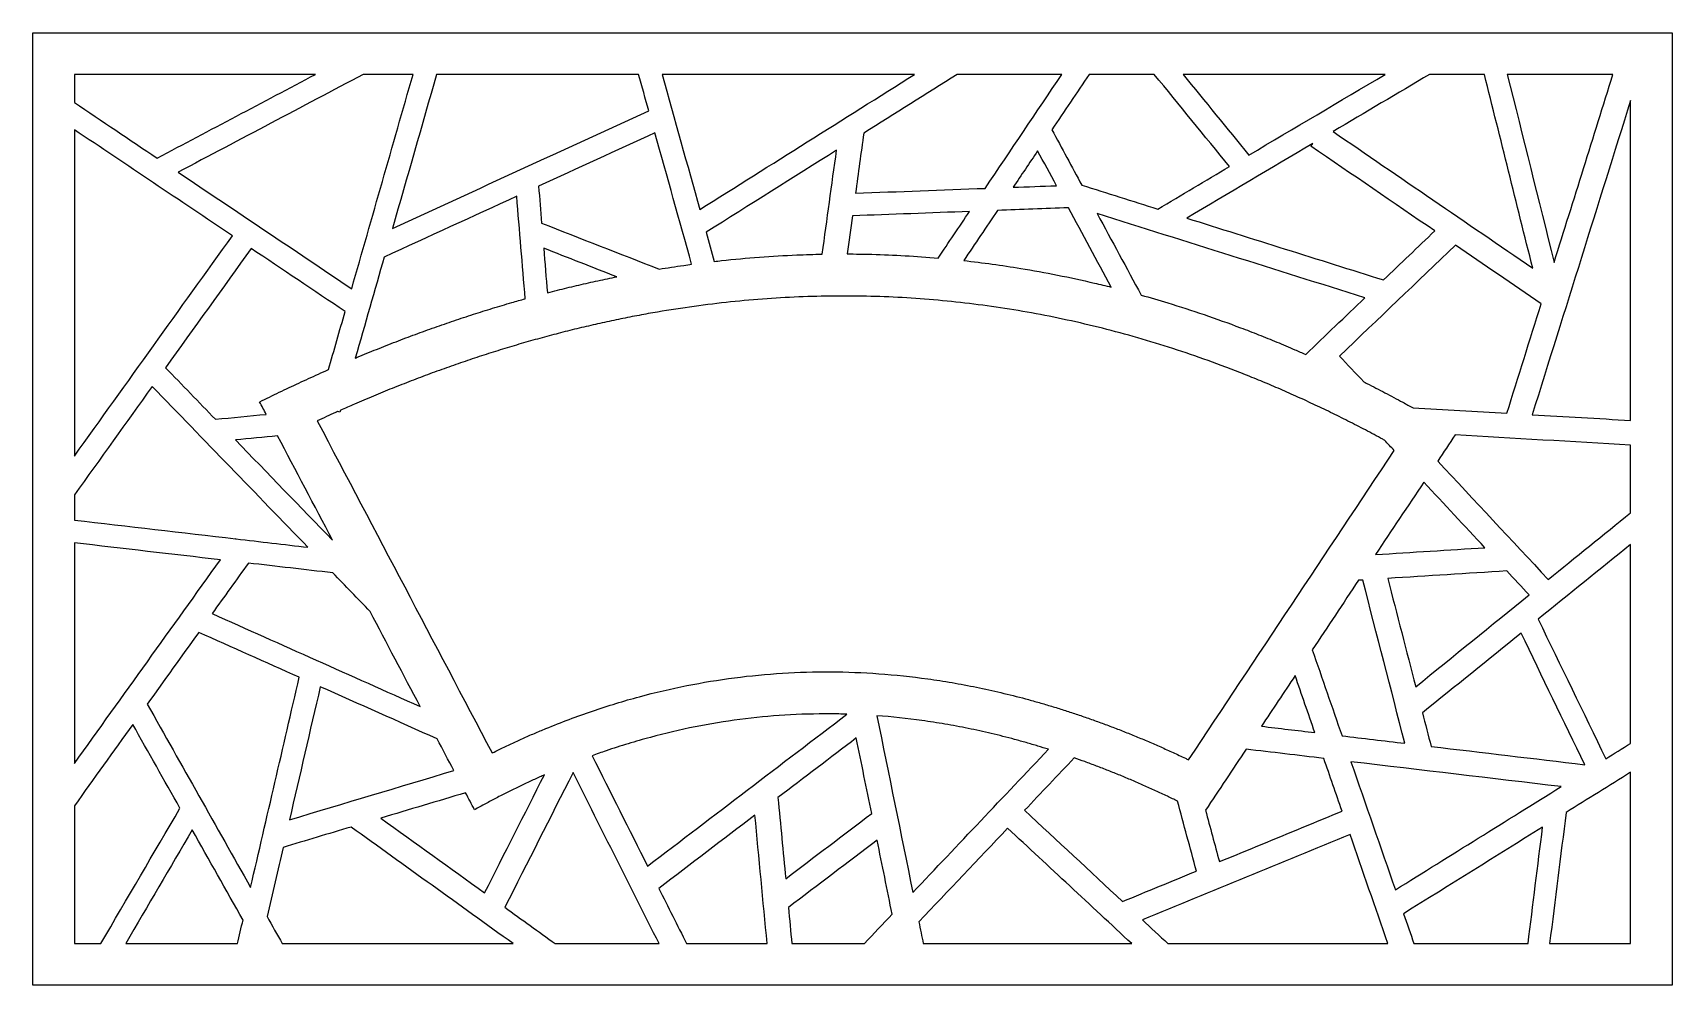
# Model space of a CAD drawing. Header units: centimetres. Extents: x -9.6 to 9.3, y -8.5 to 14.3.
# Drawn here: x -9.62 to 9.26, y 3.31 to 14.28 of the extents above; entities that cross this region are included whole.
import ezdxf

# ---------------------------------------------------------------- set-up
doc = ezdxf.new("R2010")
doc.units = ezdxf.units.CM
doc.header["$MEASUREMENT"] = 0
doc.layers.add('layer 1', color=7, linetype='Continuous')

msp = doc.modelspace()

# ---------------------------------------------------------------- linework, layer by layer
at = {"layer": 'layer 1', "color": 177}
for points, knots in [([(9.25569, 14.28019), (2.9634, 14.28019), (-3.32879, 14.28019), (-9.62106, 14.28019), (-9.62106, 14.28019), (-9.62104, 10.62511), (-9.62106, 6.97004), (-9.62104, 3.315), (-9.62104, 3.315), (-3.32881, 3.31504), (2.96346, 3.31502), (9.25569, 3.31502), (9.25569, 3.31502), (9.2557, 6.97006), (9.2557, 10.62513), (9.25569, 14.28019)], [0, 0, 0, 0, 0.2, 0.2, 0.2, 0.2, 0.4, 0.4, 0.4, 0.4, 0.6, 0.6, 0.6, 0.6, 1, 1, 1, 1]), ([(-8.18884, 12.8376), (-8.50664, 13.05096), (-8.82444, 13.26427), (-9.14222, 13.4776), (-9.14222, 13.4776), (-9.14222, 13.58554), (-9.14222, 13.69343), (-9.14224, 13.80135), (-9.14224, 13.80135), (-8.21645, 13.80135), (-7.29068, 13.80137), (-6.3649, 13.80135), (-6.3649, 13.80135), (-6.97286, 13.4801), (-7.58087, 13.15885), (-8.18884, 12.8376)], [0, 0, 0, 0, 0.2, 0.2, 0.2, 0.2, 0.4, 0.4, 0.4, 0.4, 0.6, 0.6, 0.6, 0.6, 1, 1, 1, 1]), ([(-5.81588, 13.80137), (-5.62471, 13.80137), (-5.43358, 13.80137), (-5.24243, 13.80135), (-5.24243, 13.80135), (-5.47808, 12.97898), (-5.71374, 12.15661), (-5.94941, 11.33425), (-5.94941, 11.33425), (-6.61528, 11.78123), (-7.28115, 12.22823), (-7.94704, 12.67526), (-7.94704, 12.67526), (-7.23667, 13.05064), (-6.52626, 13.426), (-5.81588, 13.80137)], [0, 0, 0, 0, 0.2, 0.2, 0.2, 0.2, 0.4, 0.4, 0.4, 0.4, 0.6, 0.6, 0.6, 0.6, 1, 1, 1, 1]), ([(-2.64547, 13.80137), (-2.60634, 13.66126), (-2.56716, 13.52119), (-2.52805, 13.38108), (-2.52805, 13.38108), (-3.51196, 12.9301), (-4.4959, 12.47917), (-5.47979, 12.02823), (-5.47979, 12.02823), (-5.31043, 12.61928), (-5.14106, 13.2103), (-4.9717, 13.80135), (-4.9717, 13.80135), (-4.19629, 13.80135), (-3.42088, 13.80135), (-2.64547, 13.80137)], [0, 0, 0, 0, 0.2, 0.2, 0.2, 0.2, 0.4, 0.4, 0.4, 0.4, 0.6, 0.6, 0.6, 0.6, 1, 1, 1, 1]), ([(0.53289, 13.80135), (-0.29166, 13.28261), (-1.11615, 12.76388), (-1.94066, 12.24516), (-1.94066, 12.24516), (-2.08558, 12.76388), (-2.2305, 13.28261), (-2.37543, 13.80135), (-2.37543, 13.80135), (-1.40595, 13.80137), (-0.43654, 13.80133), (0.53289, 13.80135)], [0, 0, 0, 0, 0.25, 0.25, 0.25, 0.25, 0.5, 0.5, 0.5, 0.5, 1, 1, 1, 1]), ([(2.22848, 13.80135), (1.93387, 13.36404), (1.63924, 12.92671), (1.34463, 12.4894), (1.34463, 12.4894), (0.84698, 12.47076), (0.34929, 12.45212), (-0.14834, 12.43348), (-0.14834, 12.43348), (-0.11654, 12.66413), (-0.08475, 12.89476), (-0.05293, 13.12539), (-0.05293, 13.12539), (0.30517, 13.35071), (0.66335, 13.57603), (1.02148, 13.80137), (1.02148, 13.80137), (1.4238, 13.80135), (1.82614, 13.80137), (2.22848, 13.80135)], [0, 0, 0, 0, 0.16666667, 0.16666667, 0.16666667, 0.16666667, 0.33333333, 0.33333333, 0.33333333, 0.33333333, 0.5, 0.5, 0.5, 0.5, 0.66666667, 0.66666667, 0.66666667, 0.66666667, 1, 1, 1, 1]), ([(4.158, 12.7402), (3.88265, 12.57729), (3.60729, 12.41433), (3.33194, 12.25133), (3.33194, 12.25133), (3.04046, 12.34301), (2.74899, 12.43461), (2.45753, 12.5262), (2.45753, 12.5262), (2.34268, 12.73892), (2.22781, 12.95161), (2.11296, 13.16431), (2.11296, 13.16431), (2.25601, 13.37666), (2.39907, 13.58902), (2.54212, 13.80135), (2.54212, 13.80135), (2.79212, 13.80135), (3.04212, 13.80137), (3.29212, 13.80135), (3.29212, 13.80135), (3.58073, 13.44764), (3.86937, 13.09394), (4.158, 12.7402)], [0, 0, 0, 0, 0.14285714, 0.14285714, 0.14285714, 0.14285714, 0.28571429, 0.28571429, 0.28571429, 0.28571429, 0.42857143, 0.42857143, 0.42857143, 0.42857143, 0.57142857, 0.57142857, 0.57142857, 0.57142857, 0.71428571, 0.71428571, 0.71428571, 0.71428571, 1, 1, 1, 1]), ([(3.62288, 13.80137), (4.39901, 13.80135), (5.17517, 13.80135), (5.95132, 13.80135), (5.95132, 13.80135), (5.42791, 13.49164), (4.9045, 13.18191), (4.38108, 12.8722), (4.38108, 12.8722), (4.12834, 13.18191), (3.87562, 13.49164), (3.62288, 13.80137)], [0, 0, 0, 0, 0.25, 0.25, 0.25, 0.25, 0.5, 0.5, 0.5, 0.5, 1, 1, 1, 1]), ([(7.64915, 11.57107), (6.88291, 12.09519), (6.11673, 12.61931), (5.35051, 13.14344), (5.35051, 13.14344), (5.72112, 13.36275), (6.09175, 13.58205), (6.46234, 13.80135), (6.46234, 13.80135), (6.6728, 13.80135), (6.88328, 13.80135), (7.09373, 13.80135), (7.09373, 13.80135), (7.27885, 13.05793), (7.46404, 12.31451), (7.64915, 11.57107)], [0, 0, 0, 0, 0.2, 0.2, 0.2, 0.2, 0.4, 0.4, 0.4, 0.4, 0.6, 0.6, 0.6, 0.6, 1, 1, 1, 1]), ([(7.35685, 13.80137), (7.76249, 13.80135), (8.16816, 13.80135), (8.5738, 13.80135), (8.5738, 13.80135), (8.34787, 13.07976), (8.12191, 12.35818), (7.89596, 11.63661), (7.89596, 11.63661), (7.71628, 12.35818), (7.53655, 13.07974), (7.35685, 13.80137)], [0, 0, 0, 0, 0.25, 0.25, 0.25, 0.25, 0.5, 0.5, 0.5, 0.5, 1, 1, 1, 1]), ([(8.77686, 9.81758), (8.39913, 9.83928), (8.0214, 9.86098), (7.64363, 9.88268), (7.64363, 9.88268), (8.0214, 11.089), (8.39915, 12.29532), (8.77686, 13.50165), (8.77686, 13.50165), (8.77686, 12.27363), (8.77686, 11.0456), (8.77686, 9.81758)], [0, 0, 0, 0, 0.25, 0.25, 0.25, 0.25, 0.5, 0.5, 0.5, 0.5, 1, 1, 1, 1]), ([(-9.14222, 13.16415), (-8.53594, 12.75715), (-7.92959, 12.35009), (-7.32324, 11.94308), (-7.32324, 11.94308), (-7.92957, 11.09733), (-8.53592, 10.25163), (-9.14222, 9.4059), (-9.14222, 9.4059), (-9.14222, 10.65866), (-9.1422, 11.91142), (-9.14222, 13.16415)], [0, 0, 0, 0, 0.25, 0.25, 0.25, 0.25, 0.5, 0.5, 0.5, 0.5, 1, 1, 1, 1]), ([(-2.41044, 11.55904), (-2.86102, 11.73576), (-3.31161, 11.9125), (-3.76222, 12.08926), (-3.76222, 12.08926), (-3.77388, 12.23056), (-3.78555, 12.37188), (-3.79725, 12.51317), (-3.79725, 12.51317), (-3.35055, 12.71789), (-2.90386, 12.92261), (-2.45718, 13.12737), (-2.45718, 13.12737), (-2.31638, 12.6233), (-2.17556, 12.11924), (-2.03476, 11.61519), (-2.03476, 11.61519), (-2.06518, 11.61109), (-2.09555, 11.60686), (-2.12594, 11.60255), (-2.12594, 11.60255), (-2.22091, 11.58904), (-2.31574, 11.57453), (-2.41044, 11.55904)], [0, 0, 0, 0, 0.14285714, 0.14285714, 0.14285714, 0.14285714, 0.28571429, 0.28571429, 0.28571429, 0.28571429, 0.42857143, 0.42857143, 0.42857143, 0.42857143, 0.57142857, 0.57142857, 0.57142857, 0.57142857, 0.71428571, 0.71428571, 0.71428571, 0.71428571, 1, 1, 1, 1]), ([(-1.77382, 11.64789), (-1.8051, 11.75983), (-1.83636, 11.87175), (-1.86762, 11.9837), (-1.86762, 11.9837), (-1.36712, 12.29857), (-0.86661, 12.6135), (-0.36611, 12.92837), (-0.36611, 12.92837), (-0.4211, 12.52948), (-0.47611, 12.13057), (-0.53112, 11.7317), (-0.53112, 11.7317), (-0.6283, 11.7298), (-0.72548, 11.72685), (-0.8226, 11.72279), (-0.8226, 11.72279), (-0.96692, 11.71673), (-1.11113, 11.70825), (-1.25519, 11.6974), (-1.25519, 11.6974), (-1.40078, 11.68638), (-1.54617, 11.67296), (-1.69133, 11.65712), (-1.69133, 11.65712), (-1.71886, 11.65413), (-1.74638, 11.65108), (-1.77382, 11.64789)], [0, 0, 0, 0, 0.125, 0.125, 0.125, 0.125, 0.25, 0.25, 0.25, 0.25, 0.375, 0.375, 0.375, 0.375, 0.5, 0.5, 0.5, 0.5, 0.625, 0.625, 0.625, 0.625, 0.75, 0.75, 0.75, 0.75, 1, 1, 1, 1]), ([(1.94891, 12.92078), (2.02102, 12.78723), (2.09316, 12.65369), (2.16525, 12.52012), (2.16525, 12.52012), (1.99897, 12.5139), (1.83269, 12.50769), (1.66638, 12.50144), (1.66638, 12.50144), (1.76056, 12.64122), (1.85474, 12.78103), (1.94891, 12.92078)], [0, 0, 0, 0, 0.25, 0.25, 0.25, 0.25, 0.5, 0.5, 0.5, 0.5, 1, 1, 1, 1]), ([(6.5216, 11.99907), (6.32488, 11.81085), (6.12814, 11.62263), (5.93141, 11.43443), (5.93141, 11.43443), (5.17616, 11.67179), (4.42094, 11.90915), (3.6657, 12.14651), (3.6657, 12.14651), (4.14963, 12.43284), (4.63354, 12.71919), (5.11749, 13.00554), (5.11749, 13.00554), (5.11017, 12.99522), (5.10288, 12.98489), (5.09555, 12.97458), (5.09555, 12.97458), (5.57091, 12.64938), (6.04625, 12.32422), (6.5216, 11.99907)], [0, 0, 0, 0, 0.16666667, 0.16666667, 0.16666667, 0.16666667, 0.33333333, 0.33333333, 0.33333333, 0.33333333, 0.5, 0.5, 0.5, 0.5, 0.66666667, 0.66666667, 0.66666667, 0.66666667, 1, 1, 1, 1]), ([(-5.90769, 10.53507), (-5.79653, 10.92292), (-5.68537, 11.31085), (-5.57423, 11.69876), (-5.57423, 11.69876), (-5.06571, 11.93178), (-4.55719, 12.16487), (-4.04869, 12.39795), (-4.04869, 12.39795), (-4.01621, 12.00465), (-3.9837, 11.61137), (-3.95121, 11.21809), (-3.95121, 11.21809), (-4.00268, 11.20378), (-4.05408, 11.18918), (-4.10539, 11.17432), (-4.10539, 11.17432), (-4.17957, 11.15283), (-4.25356, 11.13079), (-4.32741, 11.1082), (-4.32741, 11.1082), (-4.40125, 11.08564), (-4.47492, 11.06249), (-4.54839, 11.03885), (-4.54839, 11.03885), (-4.62284, 11.01492), (-4.69707, 10.99042), (-4.77112, 10.96541), (-4.77112, 10.96541), (-4.84518, 10.94037), (-4.91904, 10.91481), (-4.99273, 10.88875), (-4.99273, 10.88875), (-5.06737, 10.86232), (-5.1418, 10.83538), (-5.21607, 10.80792), (-5.21607, 10.80792), (-5.29032, 10.78045), (-5.3644, 10.75247), (-5.43826, 10.72396), (-5.43826, 10.72396), (-5.51312, 10.69507), (-5.5878, 10.66571), (-5.66225, 10.63575), (-5.66225, 10.63575), (-5.73671, 10.60585), (-5.81099, 10.57545), (-5.88504, 10.54452), (-5.88504, 10.54452), (-5.89259, 10.54137), (-5.90014, 10.53822), (-5.90769, 10.53507)], [0, 0, 0, 0, 0.07142857, 0.07142857, 0.07142857, 0.07142857, 0.14285714, 0.14285714, 0.14285714, 0.14285714, 0.21428571, 0.21428571, 0.21428571, 0.21428571, 0.28571429, 0.28571429, 0.28571429, 0.28571429, 0.35714286, 0.35714286, 0.35714286, 0.35714286, 0.42857143, 0.42857143, 0.42857143, 0.42857143, 0.5, 0.5, 0.5, 0.5, 0.57142857, 0.57142857, 0.57142857, 0.57142857, 0.64285714, 0.64285714, 0.64285714, 0.64285714, 0.71428571, 0.71428571, 0.71428571, 0.71428571, 0.78571429, 0.78571429, 0.78571429, 0.78571429, 0.85714286, 0.85714286, 0.85714286, 0.85714286, 1, 1, 1, 1]), ([(-0.24481, 11.73396), (-0.22466, 11.88007), (-0.20451, 12.0262), (-0.18436, 12.17227), (-0.18436, 12.17227), (0.26544, 12.18914), (0.71524, 12.20599), (1.1651, 12.22283), (1.1651, 12.22283), (1.04467, 12.04415), (0.92431, 11.86547), (0.80392, 11.68677), (0.80392, 11.68677), (0.55014, 11.70883), (0.29581, 11.72316), (0.04115, 11.72976), (0.04115, 11.72976), (-0.05415, 11.73224), (-0.14948, 11.73366), (-0.24481, 11.73396)], [0, 0, 0, 0, 0.16666667, 0.16666667, 0.16666667, 0.16666667, 0.33333333, 0.33333333, 0.33333333, 0.33333333, 0.5, 0.5, 0.5, 0.5, 0.66666667, 0.66666667, 0.66666667, 0.66666667, 1, 1, 1, 1]), ([(1.09801, 11.65775), (1.2276, 11.85011), (1.35724, 12.04251), (1.48681, 12.23491), (1.48681, 12.23491), (1.75879, 12.24507), (2.03081, 12.25526), (2.30277, 12.26544), (2.30277, 12.26544), (2.46724, 11.9609), (2.63168, 11.65633), (2.79613, 11.35183), (2.79613, 11.35183), (2.73172, 11.36795), (2.66721, 11.38359), (2.60256, 11.39875), (2.60256, 11.39875), (2.46154, 11.4318), (2.31995, 11.46246), (2.17796, 11.49074), (2.17796, 11.49074), (2.037, 11.51882), (1.89556, 11.54448), (1.75372, 11.56775), (1.75372, 11.56775), (1.53597, 11.60349), (1.31732, 11.63348), (1.09801, 11.65775)], [0, 0, 0, 0, 0.125, 0.125, 0.125, 0.125, 0.25, 0.25, 0.25, 0.25, 0.375, 0.375, 0.375, 0.375, 0.5, 0.5, 0.5, 0.5, 0.625, 0.625, 0.625, 0.625, 0.75, 0.75, 0.75, 0.75, 1, 1, 1, 1]), ([(3.14103, 11.26039), (2.97231, 11.57288), (2.80357, 11.88536), (2.63483, 12.19783), (2.63483, 12.19783), (3.66219, 11.87498), (4.68954, 11.55209), (5.71689, 11.22922), (5.71689, 11.22922), (5.48972, 11.01186), (5.26254, 10.7945), (5.03536, 10.57716), (5.03536, 10.57716), (4.99386, 10.59554), (4.95227, 10.61374), (4.91059, 10.63171), (4.91059, 10.63171), (4.84158, 10.66157), (4.77229, 10.69084), (4.70281, 10.71958), (4.70281, 10.71958), (4.63334, 10.74833), (4.56362, 10.77653), (4.49369, 10.8042), (4.49369, 10.8042), (4.42442, 10.8316), (4.35495, 10.85842), (4.28525, 10.88475), (4.28525, 10.88475), (4.1459, 10.93735), (4.0057, 10.9877), (3.86475, 11.03582), (3.86475, 11.03582), (3.72604, 11.08315), (3.58658, 11.12826), (3.44638, 11.17108), (3.44638, 11.17108), (3.34497, 11.20206), (3.24319, 11.23183), (3.14103, 11.26039)], [0, 0, 0, 0, 0.09090909, 0.09090909, 0.09090909, 0.09090909, 0.18181818, 0.18181818, 0.18181818, 0.18181818, 0.27272727, 0.27272727, 0.27272727, 0.27272727, 0.36363636, 0.36363636, 0.36363636, 0.36363636, 0.45454545, 0.45454545, 0.45454545, 0.45454545, 0.54545455, 0.54545455, 0.54545455, 0.54545455, 0.63636364, 0.63636364, 0.63636364, 0.63636364, 0.72727273, 0.72727273, 0.72727273, 0.72727273, 0.81818182, 0.81818182, 0.81818182, 0.81818182, 1, 1, 1, 1]), ([(-6.93295, 9.88734), (-7.12805, 9.86845), (-7.32313, 9.84955), (-7.51823, 9.83067), (-7.51823, 9.83067), (-7.70962, 10.02832), (-7.90101, 10.22596), (-8.09244, 10.42365), (-8.09244, 10.42365), (-7.764, 10.88174), (-7.43556, 11.33986), (-7.10715, 11.79799), (-7.10715, 11.79799), (-6.74633, 11.55576), (-6.38556, 11.31355), (-6.02472, 11.07135), (-6.02472, 11.07135), (-6.08864, 10.84834), (-6.15258, 10.62529), (-6.21644, 10.40231), (-6.21644, 10.40231), (-6.25539, 10.38514), (-6.29425, 10.36784), (-6.33307, 10.35041), (-6.33307, 10.35041), (-6.4084, 10.31659), (-6.4835, 10.28227), (-6.55837, 10.24747), (-6.55837, 10.24747), (-6.59582, 10.23008), (-6.63315, 10.21255), (-6.67051, 10.1949), (-6.67051, 10.1949), (-6.70815, 10.17715), (-6.74569, 10.15924), (-6.78318, 10.14125), (-6.78318, 10.14125), (-6.82067, 10.12324), (-6.85812, 10.10509), (-6.89551, 10.08684), (-6.89551, 10.08684), (-6.93315, 10.06846), (-6.97077, 10.04995), (-7.00831, 10.03136), (-7.00831, 10.03136), (-7.00843, 10.03134), (-7.00865, 10.03134), (-7.0088, 10.03134), (-7.0088, 10.03134), (-6.9835, 9.98334), (-6.95824, 9.93534), (-6.93295, 9.88734)], [0, 0, 0, 0, 0.07142857, 0.07142857, 0.07142857, 0.07142857, 0.14285714, 0.14285714, 0.14285714, 0.14285714, 0.21428571, 0.21428571, 0.21428571, 0.21428571, 0.28571429, 0.28571429, 0.28571429, 0.28571429, 0.35714286, 0.35714286, 0.35714286, 0.35714286, 0.42857143, 0.42857143, 0.42857143, 0.42857143, 0.5, 0.5, 0.5, 0.5, 0.57142857, 0.57142857, 0.57142857, 0.57142857, 0.64285714, 0.64285714, 0.64285714, 0.64285714, 0.71428571, 0.71428571, 0.71428571, 0.71428571, 0.78571429, 0.78571429, 0.78571429, 0.78571429, 0.85714286, 0.85714286, 0.85714286, 0.85714286, 1, 1, 1, 1]), ([(-3.69594, 11.28675), (-3.7101, 11.45799), (-3.72423, 11.62925), (-3.73838, 11.80051), (-3.73838, 11.80051), (-3.45792, 11.6905), (-3.17744, 11.58048), (-2.89698, 11.47048), (-2.89698, 11.47048), (-2.93263, 11.46336), (-2.96821, 11.45609), (-3.00378, 11.44867), (-3.00378, 11.44867), (-3.07698, 11.4334), (-3.1501, 11.41761), (-3.22306, 11.40123), (-3.22306, 11.40123), (-3.29675, 11.38467), (-3.37034, 11.36754), (-3.44374, 11.34985), (-3.44374, 11.34985), (-3.51716, 11.33214), (-3.59046, 11.31391), (-3.66361, 11.29512), (-3.66361, 11.29512), (-3.67437, 11.29232), (-3.68518, 11.28954), (-3.69594, 11.28675)], [0, 0, 0, 0, 0.125, 0.125, 0.125, 0.125, 0.25, 0.25, 0.25, 0.25, 0.375, 0.375, 0.375, 0.375, 0.5, 0.5, 0.5, 0.5, 0.625, 0.625, 0.625, 0.625, 0.75, 0.75, 0.75, 0.75, 1, 1, 1, 1]), ([(5.70334, 10.26164), (5.61082, 10.36066), (5.51832, 10.4597), (5.42582, 10.55874), (5.42582, 10.55874), (5.87074, 10.98437), (6.31563, 11.41001), (6.76051, 11.83565), (6.76051, 11.83565), (7.08938, 11.6107), (7.41816, 11.38577), (7.74696, 11.16084), (7.74696, 11.16084), (7.61537, 10.74037), (7.48369, 10.31989), (7.352, 9.89942), (7.352, 9.89942), (6.99213, 9.92009), (6.63226, 9.94076), (6.27235, 9.96144), (6.27235, 9.96144), (6.23294, 9.98323), (6.19344, 10.00489), (6.15386, 10.02636), (6.15386, 10.02636), (6.0855, 10.06344), (6.0169, 10.10002), (5.94802, 10.13607), (5.94802, 10.13607), (5.87918, 10.17218), (5.81006, 10.20774), (5.74064, 10.24281), (5.74064, 10.24281), (5.72822, 10.24911), (5.71577, 10.25537), (5.70334, 10.26164)], [0, 0, 0, 0, 0.1, 0.1, 0.1, 0.1, 0.2, 0.2, 0.2, 0.2, 0.3, 0.3, 0.3, 0.3, 0.4, 0.4, 0.4, 0.4, 0.5, 0.5, 0.5, 0.5, 0.6, 0.6, 0.6, 0.6, 0.7, 0.7, 0.7, 0.7, 0.8, 0.8, 0.8, 0.8, 1, 1, 1, 1]), ([(-6.11127, 9.91923), (-6.10296, 9.91681), (-6.09459, 9.91435), (-6.08623, 9.91194), (-6.08623, 9.91194), (-6.08424, 9.91895), (-6.08221, 9.92604), (-6.08018, 9.93308), (-6.08018, 9.93308), (-6.02597, 9.95722), (-5.97163, 9.98108), (-5.91719, 10.00467), (-5.91719, 10.00467), (-5.84449, 10.03617), (-5.7716, 10.06719), (-5.69849, 10.0977), (-5.69849, 10.0977), (-5.62644, 10.12779), (-5.55423, 10.15738), (-5.48179, 10.18647), (-5.48179, 10.18647), (-5.40938, 10.21554), (-5.33675, 10.24415), (-5.26394, 10.27223), (-5.26394, 10.27223), (-5.19221, 10.29991), (-5.12023, 10.32711), (-5.04809, 10.3538), (-5.04809, 10.3538), (-4.97597, 10.3805), (-4.90364, 10.40665), (-4.83116, 10.43228), (-4.83116, 10.43228), (-4.75965, 10.45765), (-4.68798, 10.48241), (-4.6161, 10.50668), (-4.6161, 10.50668), (-4.54429, 10.53099), (-4.47226, 10.55472), (-4.40006, 10.57798), (-4.40006, 10.57798), (-4.32883, 10.60087), (-4.25742, 10.6233), (-4.18583, 10.64518), (-4.18583, 10.64518), (-4.11427, 10.66707), (-4.04255, 10.68841), (-3.97069, 10.70924), (-3.97069, 10.70924), (-3.89969, 10.72982), (-3.8285, 10.74982), (-3.75721, 10.76932), (-3.75721, 10.76932), (-3.68598, 10.7888), (-3.61457, 10.80776), (-3.54296, 10.82619), (-3.54296, 10.82619), (-3.4722, 10.84437), (-3.40135, 10.86202), (-3.33036, 10.87913), (-3.33036, 10.87913), (-3.25933, 10.89623), (-3.1882, 10.9128), (-3.11695, 10.9288), (-3.11695, 10.9288), (-3.04645, 10.94464), (-2.97584, 10.95993), (-2.90507, 10.97465), (-2.90507, 10.97465), (-2.83433, 10.98938), (-2.76351, 11.00357), (-2.69256, 11.01716), (-2.69256, 11.01716), (-2.62226, 11.03063), (-2.55189, 11.04355), (-2.48143, 11.05591), (-2.48143, 11.05591), (-2.34055, 11.08061), (-2.19933, 11.10304), (-2.05775, 11.12319), (-2.05775, 11.12319), (-1.9184, 11.143), (-1.77876, 11.16055), (-1.63883, 11.17579), (-1.63883, 11.17579), (-1.49902, 11.19104), (-1.35895, 11.20396), (-1.21869, 11.21455), (-1.21869, 11.21455), (-1.08004, 11.22505), (-0.94124, 11.23317), (-0.80232, 11.23903), (-0.80232, 11.23903), (-0.66346, 11.24482), (-0.52449, 11.24831), (-0.38548, 11.24945), (-0.38548, 11.24945), (-0.24746, 11.25055), (-0.1094, 11.24932), (0.0286, 11.24574), (0.0286, 11.24574), (0.30426, 11.23858), (0.57951, 11.22203), (0.85407, 11.19606), (0.85407, 11.19606), (1.12897, 11.17003), (1.40281, 11.13467), (1.67533, 11.08995), (1.67533, 11.08995), (1.81177, 11.06758), (1.9478, 11.04286), (2.08341, 11.01585), (2.08341, 11.01585), (2.22011, 10.98865), (2.35634, 10.95914), (2.49209, 10.92732), (2.49209, 10.92732), (2.62785, 10.89552), (2.76306, 10.86144), (2.89771, 10.82509), (2.89771, 10.82509), (3.03409, 10.7883), (3.16984, 10.74928), (3.30495, 10.70801), (3.30495, 10.70801), (3.44012, 10.66672), (3.57462, 10.62323), (3.70835, 10.57759), (3.70835, 10.57759), (3.84443, 10.53114), (3.97975, 10.48252), (4.11428, 10.43174), (4.11428, 10.43174), (4.1816, 10.40629), (4.24871, 10.3804), (4.31559, 10.35395), (4.31559, 10.35395), (4.38319, 10.32722), (4.45056, 10.29996), (4.51769, 10.27217), (4.51769, 10.27217), (4.58489, 10.24439), (4.65183, 10.21606), (4.71858, 10.18724), (4.71858, 10.18724), (4.78607, 10.1581), (4.85331, 10.12843), (4.92036, 10.09823), (4.92036, 10.09823), (4.98739, 10.06806), (5.05422, 10.03736), (5.12081, 10.00616), (5.12081, 10.00616), (5.18818, 9.9746), (5.25533, 9.9425), (5.32221, 9.90993), (5.32221, 9.90993), (5.38912, 9.87734), (5.45582, 9.84427), (5.52225, 9.81068), (5.52225, 9.81068), (5.58957, 9.77666), (5.65655, 9.74219), (5.72332, 9.70722), (5.72332, 9.70722), (5.79013, 9.67218), (5.85666, 9.63672), (5.92293, 9.60076), (5.92293, 9.60076), (5.92974, 9.59709), (5.9365, 9.5934), (5.94331, 9.58971), (5.94331, 9.58971), (5.98052, 9.54989), (6.01772, 9.50996), (6.05497, 9.47014), (6.05497, 9.47014), (5.26565, 8.28354), (4.47632, 7.09696), (3.687, 5.91037), (3.687, 5.91037), (3.67459, 5.91628), (3.66214, 5.92219), (3.6497, 5.92806), (3.6497, 5.92806), (3.60267, 5.95034), (3.55549, 5.97235), (3.50818, 5.99402), (3.50818, 5.99402), (3.46083, 6.0157), (3.41333, 6.03708), (3.36572, 6.05818), (3.36572, 6.05818), (3.31871, 6.07895), (3.27158, 6.09943), (3.22434, 6.11962), (3.22434, 6.11962), (3.17703, 6.13981), (3.12961, 6.1597), (3.08203, 6.17926), (3.08203, 6.17926), (3.03506, 6.19859), (2.98797, 6.21756), (2.94073, 6.23624), (2.94073, 6.23624), (2.89351, 6.25494), (2.84613, 6.27332), (2.79863, 6.29133), (2.79863, 6.29133), (2.75171, 6.30919), (2.70468, 6.32667), (2.65748, 6.34386), (2.65748, 6.34386), (2.61029, 6.36105), (2.56296, 6.3779), (2.51552, 6.39442), (2.51552, 6.39442), (2.46866, 6.41075), (2.42161, 6.42674), (2.3745, 6.44244), (2.3745, 6.44244), (2.32734, 6.45808), (2.2801, 6.47342), (2.23273, 6.48841), (2.23273, 6.48841), (2.18587, 6.50324), (2.13891, 6.51775), (2.09184, 6.5319), (2.09184, 6.5319), (2.04475, 6.54606), (1.99759, 6.55986), (1.95028, 6.57332), (1.95028, 6.57332), (1.90345, 6.58666), (1.85651, 6.59962), (1.8095, 6.61224), (1.8095, 6.61224), (1.71539, 6.63754), (1.62096, 6.66136), (1.52615, 6.68379), (1.52615, 6.68379), (1.43303, 6.70576), (1.33958, 6.72635), (1.24583, 6.74547), (1.24583, 6.74547), (1.15199, 6.76462), (1.05787, 6.78229), (0.96347, 6.79847), (0.96347, 6.79847), (0.87047, 6.81441), (0.77723, 6.82885), (0.68376, 6.84181), (0.68376, 6.84181), (0.49677, 6.86774), (0.30906, 6.88756), (0.12075, 6.90122), (0.12075, 6.90122), (-0.06406, 6.91464), (-0.24925, 6.92189), (-0.43454, 6.92297), (-0.43454, 6.92297), (-0.61997, 6.92404), (-0.80532, 6.91884), (-0.99039, 6.90741), (-0.99039, 6.90741), (-1.17494, 6.89598), (-1.35901, 6.87831), (-1.54237, 6.85445), (-1.54237, 6.85445), (-1.72565, 6.83055), (-1.90805, 6.80048), (-2.08932, 6.76437), (-2.08932, 6.76437), (-2.27298, 6.72776), (-2.45537, 6.68504), (-2.63623, 6.63633), (-2.63623, 6.63633), (-2.72664, 6.61194), (-2.81664, 6.58612), (-2.90623, 6.5588), (-2.90623, 6.5588), (-2.99692, 6.53117), (-3.08718, 6.50207), (-3.1769, 6.47152), (-3.1769, 6.47152), (-3.26655, 6.44106), (-3.35577, 6.40907), (-3.44441, 6.37574), (-3.44441, 6.37574), (-3.5345, 6.34187), (-3.62405, 6.3066), (-3.71303, 6.26991), (-3.71303, 6.26991), (-3.75749, 6.25158), (-3.80182, 6.23292), (-3.846, 6.21395), (-3.846, 6.21395), (-3.89059, 6.19478), (-3.93501, 6.17527), (-3.97932, 6.15543), (-3.97932, 6.15543), (-4.02356, 6.13558), (-4.06766, 6.11541), (-4.11164, 6.09492), (-4.11164, 6.09492), (-4.15603, 6.07421), (-4.20028, 6.05318), (-4.24437, 6.03182), (-4.24437, 6.03182), (-4.27367, 6.01762), (-4.30294, 6.00324), (-4.33213, 5.98876), (-4.33213, 5.98876), (-5.00345, 7.26322), (-5.67478, 8.53771), (-6.34611, 9.81219), (-6.34611, 9.81219), (-6.27584, 9.8448), (-6.20537, 9.87699), (-6.13472, 9.9087), (-6.13472, 9.9087), (-6.12691, 9.9122), (-6.11908, 9.91573), (-6.11127, 9.91923)], [0, 0, 0, 0, 0.01219512, 0.01219512, 0.01219512, 0.01219512, 0.02439024, 0.02439024, 0.02439024, 0.02439024, 0.03658537, 0.03658537, 0.03658537, 0.03658537, 0.04878049, 0.04878049, 0.04878049, 0.04878049, 0.06097561, 0.06097561, 0.06097561, 0.06097561, 0.07317073, 0.07317073, 0.07317073, 0.07317073, 0.08536585, 0.08536585, 0.08536585, 0.08536585, 0.09756098, 0.09756098, 0.09756098, 0.09756098, 0.1097561, 0.1097561, 0.1097561, 0.1097561, 0.12195122, 0.12195122, 0.12195122, 0.12195122, 0.13414634, 0.13414634, 0.13414634, 0.13414634, 0.14634146, 0.14634146, 0.14634146, 0.14634146, 0.15853659, 0.15853659, 0.15853659, 0.15853659, 0.17073171, 0.17073171, 0.17073171, 0.17073171, 0.18292683, 0.18292683, 0.18292683, 0.18292683, 0.19512195, 0.19512195, 0.19512195, 0.19512195, 0.20731707, 0.20731707, 0.20731707, 0.20731707, 0.2195122, 0.2195122, 0.2195122, 0.2195122, 0.23170732, 0.23170732, 0.23170732, 0.23170732, 0.24390244, 0.24390244, 0.24390244, 0.24390244, 0.25609756, 0.25609756, 0.25609756, 0.25609756, 0.26829268, 0.26829268, 0.26829268, 0.26829268, 0.2804878, 0.2804878, 0.2804878, 0.2804878, 0.29268293, 0.29268293, 0.29268293, 0.29268293, 0.30487805, 0.30487805, 0.30487805, 0.30487805, 0.31707317, 0.31707317, 0.31707317, 0.31707317, 0.32926829, 0.32926829, 0.32926829, 0.32926829, 0.34146341, 0.34146341, 0.34146341, 0.34146341, 0.35365854, 0.35365854, 0.35365854, 0.35365854, 0.36585366, 0.36585366, 0.36585366, 0.36585366, 0.37804878, 0.37804878, 0.37804878, 0.37804878, 0.3902439, 0.3902439, 0.3902439, 0.3902439, 0.40243902, 0.40243902, 0.40243902, 0.40243902, 0.41463415, 0.41463415, 0.41463415, 0.41463415, 0.42682927, 0.42682927, 0.42682927, 0.42682927, 0.43902439, 0.43902439, 0.43902439, 0.43902439, 0.45121951, 0.45121951, 0.45121951, 0.45121951, 0.46341463, 0.46341463, 0.46341463, 0.46341463, 0.47560976, 0.47560976, 0.47560976, 0.47560976, 0.48780488, 0.48780488, 0.48780488, 0.48780488, 0.5, 0.5, 0.5, 0.5, 0.51219512, 0.51219512, 0.51219512, 0.51219512, 0.52439024, 0.52439024, 0.52439024, 0.52439024, 0.53658537, 0.53658537, 0.53658537, 0.53658537, 0.54878049, 0.54878049, 0.54878049, 0.54878049, 0.56097561, 0.56097561, 0.56097561, 0.56097561, 0.57317073, 0.57317073, 0.57317073, 0.57317073, 0.58536585, 0.58536585, 0.58536585, 0.58536585, 0.59756098, 0.59756098, 0.59756098, 0.59756098, 0.6097561, 0.6097561, 0.6097561, 0.6097561, 0.62195122, 0.62195122, 0.62195122, 0.62195122, 0.63414634, 0.63414634, 0.63414634, 0.63414634, 0.64634146, 0.64634146, 0.64634146, 0.64634146, 0.65853659, 0.65853659, 0.65853659, 0.65853659, 0.67073171, 0.67073171, 0.67073171, 0.67073171, 0.68292683, 0.68292683, 0.68292683, 0.68292683, 0.69512195, 0.69512195, 0.69512195, 0.69512195, 0.70731707, 0.70731707, 0.70731707, 0.70731707, 0.7195122, 0.7195122, 0.7195122, 0.7195122, 0.73170732, 0.73170732, 0.73170732, 0.73170732, 0.74390244, 0.74390244, 0.74390244, 0.74390244, 0.75609756, 0.75609756, 0.75609756, 0.75609756, 0.76829268, 0.76829268, 0.76829268, 0.76829268, 0.7804878, 0.7804878, 0.7804878, 0.7804878, 0.79268293, 0.79268293, 0.79268293, 0.79268293, 0.80487805, 0.80487805, 0.80487805, 0.80487805, 0.81707317, 0.81707317, 0.81707317, 0.81707317, 0.82926829, 0.82926829, 0.82926829, 0.82926829, 0.84146341, 0.84146341, 0.84146341, 0.84146341, 0.85365854, 0.85365854, 0.85365854, 0.85365854, 0.86585366, 0.86585366, 0.86585366, 0.86585366, 0.87804878, 0.87804878, 0.87804878, 0.87804878, 0.8902439, 0.8902439, 0.8902439, 0.8902439, 0.90243902, 0.90243902, 0.90243902, 0.90243902, 0.91463415, 0.91463415, 0.91463415, 0.91463415, 0.92682927, 0.92682927, 0.92682927, 0.92682927, 0.93902439, 0.93902439, 0.93902439, 0.93902439, 0.95121951, 0.95121951, 0.95121951, 0.95121951, 0.96341463, 0.96341463, 0.96341463, 0.96341463, 0.97560976, 0.97560976, 0.97560976, 0.97560976, 1, 1, 1, 1]), ([(-9.14224, 8.95935), (-8.84367, 9.37578), (-8.5451, 9.79223), (-8.24659, 10.20868), (-8.24659, 10.20868), (-7.64893, 9.59153), (-7.0513, 8.97443), (-6.45368, 8.35734), (-6.45368, 8.35734), (-6.72914, 8.38937), (-7.00455, 8.42135), (-7.28005, 8.45338), (-7.28005, 8.45338), (-7.28175, 8.45465), (-7.28346, 8.45595), (-7.28516, 8.45722), (-7.28516, 8.45722), (-7.28588, 8.45623), (-7.28659, 8.45524), (-7.28732, 8.45424), (-7.28732, 8.45424), (-7.90562, 8.52612), (-8.52392, 8.598), (-9.14222, 8.66986), (-9.14222, 8.66986), (-9.14224, 8.76637), (-9.14222, 8.86284), (-9.14224, 8.95935)], [0, 0, 0, 0, 0.125, 0.125, 0.125, 0.125, 0.25, 0.25, 0.25, 0.25, 0.375, 0.375, 0.375, 0.375, 0.5, 0.5, 0.5, 0.5, 0.625, 0.625, 0.625, 0.625, 0.75, 0.75, 0.75, 0.75, 1, 1, 1, 1]), ([(-6.16951, 8.43796), (-6.5423, 8.82295), (-6.91514, 9.20793), (-7.28797, 9.59293), (-7.28797, 9.59293), (-7.1262, 9.60859), (-6.96441, 9.62425), (-6.80262, 9.63995), (-6.80262, 9.63995), (-6.59158, 9.23927), (-6.38054, 8.83861), (-6.16951, 8.43796)], [0, 0, 0, 0, 0.25, 0.25, 0.25, 0.25, 0.5, 0.5, 0.5, 0.5, 1, 1, 1, 1]), ([(8.77684, 8.7545), (8.46063, 8.49853), (8.14445, 8.24255), (7.8282, 7.98654), (7.8282, 7.98654), (7.40409, 8.44065), (6.97996, 8.89475), (6.55583, 9.34888), (6.55583, 9.34888), (6.62256, 9.44917), (6.68928, 9.54948), (6.756, 9.64981), (6.756, 9.64981), (7.42963, 9.61111), (8.10322, 9.57241), (8.77686, 9.53373), (8.77686, 9.53373), (8.77682, 9.27396), (8.77686, 9.01425), (8.77684, 8.7545)], [0, 0, 0, 0, 0.16666667, 0.16666667, 0.16666667, 0.16666667, 0.33333333, 0.33333333, 0.33333333, 0.33333333, 0.5, 0.5, 0.5, 0.5, 0.66666667, 0.66666667, 0.66666667, 0.66666667, 1, 1, 1, 1]), ([(6.39464, 9.10648), (6.62944, 8.85503), (6.86433, 8.60357), (7.09919, 8.35212), (7.09919, 8.35212), (6.67951, 8.32576), (6.25988, 8.29942), (5.8402, 8.27306), (5.8402, 8.27306), (6.02501, 8.55088), (6.20981, 8.82869), (6.39464, 9.10648)], [0, 0, 0, 0, 0.25, 0.25, 0.25, 0.25, 0.5, 0.5, 0.5, 0.5, 1, 1, 1, 1]), ([(-9.14222, 8.4079), (-8.58171, 8.34273), (-8.0212, 8.27755), (-7.46069, 8.21242), (-7.46069, 8.21242), (-8.0212, 7.43056), (-8.58171, 6.64878), (-9.14222, 5.86694), (-9.14222, 5.86694), (-9.14222, 6.71393), (-9.14222, 7.56092), (-9.14222, 8.4079)], [0, 0, 0, 0, 0.25, 0.25, 0.25, 0.25, 0.5, 0.5, 0.5, 0.5, 1, 1, 1, 1]), ([(7.71253, 7.52839), (8.06731, 7.81562), (8.42208, 8.10281), (8.77686, 8.38998), (8.77686, 8.38998), (8.7769, 7.62652), (8.77686, 6.86304), (8.77686, 6.09955), (8.77686, 6.09955), (8.68173, 6.04036), (8.58661, 5.98108), (8.49146, 5.92186), (8.49146, 5.92186), (8.2318, 6.45737), (7.97217, 6.99288), (7.71253, 7.52839)], [0, 0, 0, 0, 0.2, 0.2, 0.2, 0.2, 0.4, 0.4, 0.4, 0.4, 0.6, 0.6, 0.6, 0.6, 1, 1, 1, 1]), ([(-5.16098, 6.52338), (-5.95936, 6.87995), (-6.75772, 7.23651), (-7.55607, 7.5931), (-7.55607, 7.5931), (-7.41703, 7.78706), (-7.27796, 7.98103), (-7.1389, 8.17495), (-7.1389, 8.17495), (-6.81521, 8.13737), (-6.49148, 8.09972), (-6.16777, 8.06208), (-6.16777, 8.06208), (-6.02434, 7.91395), (-5.88088, 7.76583), (-5.73743, 7.6177), (-5.73743, 7.6177), (-5.54526, 7.25293), (-5.35314, 6.88815), (-5.16098, 6.52338)], [0, 0, 0, 0, 0.16666667, 0.16666667, 0.16666667, 0.16666667, 0.33333333, 0.33333333, 0.33333333, 0.33333333, 0.5, 0.5, 0.5, 0.5, 0.66666667, 0.66666667, 0.66666667, 0.66666667, 1, 1, 1, 1]), ([(5.11093, 7.17674), (5.28834, 7.44346), (5.46577, 7.71013), (5.6432, 7.97687), (5.6432, 7.97687), (5.65968, 7.97793), (5.67612, 7.97896), (5.69262, 7.97998), (5.69262, 7.97998), (5.85429, 7.35337), (6.01597, 6.72676), (6.17765, 6.10014), (6.17765, 6.10014), (5.93635, 6.12883), (5.69506, 6.15754), (5.45377, 6.18623), (5.45377, 6.18623), (5.33949, 6.51641), (5.22522, 6.84656), (5.11093, 7.17674)], [0, 0, 0, 0, 0.16666667, 0.16666667, 0.16666667, 0.16666667, 0.33333333, 0.33333333, 0.33333333, 0.33333333, 0.5, 0.5, 0.5, 0.5, 0.66666667, 0.66666667, 0.66666667, 0.66666667, 1, 1, 1, 1]), ([(5.98037, 7.99806), (6.43678, 8.0267), (6.8932, 8.05537), (7.34958, 8.08402), (7.34958, 8.08402), (7.43557, 7.99199), (7.52151, 7.89994), (7.6075, 7.80788), (7.6075, 7.80788), (7.17236, 7.45564), (6.73725, 7.10339), (6.30208, 6.75116), (6.30208, 6.75116), (6.19486, 7.16679), (6.08761, 7.58243), (5.98037, 7.99806)], [0, 0, 0, 0, 0.2, 0.2, 0.2, 0.2, 0.4, 0.4, 0.4, 0.4, 0.6, 0.6, 0.6, 0.6, 1, 1, 1, 1]), ([(-8.30326, 6.55091), (-8.10579, 6.82634), (-7.90832, 7.1018), (-7.71085, 7.37721), (-7.71085, 7.37721), (-7.32486, 7.20481), (-6.93887, 7.03242), (-6.55285, 6.86002), (-6.55285, 6.86002), (-6.73969, 6.05367), (-6.9265, 5.2473), (-7.1133, 4.44094), (-7.1133, 4.44094), (-7.50995, 5.14427), (-7.90661, 5.84759), (-8.30326, 6.55091)], [0, 0, 0, 0, 0.2, 0.2, 0.2, 0.2, 0.4, 0.4, 0.4, 0.4, 0.6, 0.6, 0.6, 0.6, 1, 1, 1, 1]), ([(8.24998, 5.85366), (7.65974, 5.92387), (7.06953, 5.99405), (6.47932, 6.06426), (6.47932, 6.06426), (6.44616, 6.19272), (6.41303, 6.32117), (6.37989, 6.44961), (6.37989, 6.44961), (6.75837, 6.756), (7.13683, 7.06239), (7.51532, 7.36877), (7.51532, 7.36877), (7.7602, 6.86377), (8.00507, 6.3587), (8.24998, 5.85366)], [0, 0, 0, 0, 0.2, 0.2, 0.2, 0.2, 0.4, 0.4, 0.4, 0.4, 0.6, 0.6, 0.6, 0.6, 1, 1, 1, 1]), ([(5.141, 6.22342), (4.93583, 6.24784), (4.73066, 6.27226), (4.52551, 6.29664), (4.52551, 6.29664), (4.65489, 6.49122), (4.78428, 6.68569), (4.91369, 6.88021), (4.91369, 6.88021), (4.98946, 6.66129), (5.06524, 6.44236), (5.141, 6.22342)], [0, 0, 0, 0, 0.25, 0.25, 0.25, 0.25, 0.5, 0.5, 0.5, 0.5, 1, 1, 1, 1]), ([(-4.77248, 5.7859), (-5.40362, 5.59714), (-6.03473, 5.40838), (-6.66583, 5.21961), (-6.66583, 5.21961), (-6.5475, 5.73041), (-6.42918, 6.24118), (-6.31084, 6.75192), (-6.31084, 6.75192), (-5.86213, 6.55151), (-5.41339, 6.35109), (-4.96467, 6.1507), (-4.96467, 6.1507), (-4.90062, 6.0291), (-4.83657, 5.90748), (-4.77248, 5.7859)], [0, 0, 0, 0, 0.2, 0.2, 0.2, 0.2, 0.4, 0.4, 0.4, 0.4, 0.6, 0.6, 0.6, 0.6, 1, 1, 1, 1]), ([(-0.24647, 6.43535), (-1.01177, 5.85245), (-1.77702, 5.26959), (-2.54229, 4.68666), (-2.54229, 4.68666), (-2.75514, 5.1101), (-2.96801, 5.53352), (-3.18091, 5.95694), (-3.18091, 5.95694), (-3.12773, 5.9762), (-3.07441, 5.99495), (-3.02093, 6.01314), (-3.02093, 6.01314), (-2.93609, 6.04202), (-2.85079, 6.06951), (-2.76508, 6.09563), (-2.76508, 6.09563), (-2.68054, 6.12143), (-2.59559, 6.14576), (-2.51027, 6.16878), (-2.51027, 6.16878), (-2.33973, 6.21473), (-2.16782, 6.255), (-1.99463, 6.28954), (-1.99463, 6.28954), (-1.82398, 6.32354), (-1.65235, 6.35182), (-1.47986, 6.37432), (-1.47986, 6.37432), (-1.30732, 6.39676), (-1.13414, 6.41337), (-0.96051, 6.42411), (-0.96051, 6.42411), (-0.78631, 6.43489), (-0.61186, 6.43977), (-0.43734, 6.43876), (-0.43734, 6.43876), (-0.37372, 6.43841), (-0.31007, 6.43727), (-0.24647, 6.43535)], [0, 0, 0, 0, 0.09090909, 0.09090909, 0.09090909, 0.09090909, 0.18181818, 0.18181818, 0.18181818, 0.18181818, 0.27272727, 0.27272727, 0.27272727, 0.27272727, 0.36363636, 0.36363636, 0.36363636, 0.36363636, 0.45454545, 0.45454545, 0.45454545, 0.45454545, 0.54545455, 0.54545455, 0.54545455, 0.54545455, 0.63636364, 0.63636364, 0.63636364, 0.63636364, 0.72727273, 0.72727273, 0.72727273, 0.72727273, 0.81818182, 0.81818182, 0.81818182, 0.81818182, 1, 1, 1, 1]), ([(-8.83782, 3.79384), (-8.93929, 3.79384), (-9.04075, 3.79384), (-9.14222, 3.79382), (-9.14222, 3.79382), (-9.14222, 4.32281), (-9.14224, 4.85174), (-9.14222, 5.38068), (-9.14222, 5.38068), (-8.9183, 5.69303), (-8.69439, 6.00535), (-8.47045, 6.31769), (-8.47045, 6.31769), (-8.28905, 5.99601), (-8.10766, 5.67433), (-7.92622, 5.35266), (-7.92622, 5.35266), (-8.23009, 4.83305), (-8.53397, 4.31345), (-8.83782, 3.79384)], [0, 0, 0, 0, 0.16666667, 0.16666667, 0.16666667, 0.16666667, 0.33333333, 0.33333333, 0.33333333, 0.33333333, 0.5, 0.5, 0.5, 0.5, 0.66666667, 0.66666667, 0.66666667, 0.66666667, 1, 1, 1, 1]), ([(2.07433, 6.03067), (1.55375, 5.48143), (1.03319, 4.9322), (0.51261, 4.38297), (0.51261, 4.38297), (0.37437, 5.06111), (0.23612, 5.73926), (0.09788, 6.41742), (0.09788, 6.41742), (0.27156, 6.40454), (0.44474, 6.38614), (0.61724, 6.36222), (0.61724, 6.36222), (0.70562, 6.34996), (0.79376, 6.33629), (0.88167, 6.32123), (0.88167, 6.32123), (0.97108, 6.30591), (1.0602, 6.28918), (1.14907, 6.27105), (1.14907, 6.27105), (1.23795, 6.25293), (1.3265, 6.23343), (1.41476, 6.21259), (1.41476, 6.21259), (1.50482, 6.19128), (1.59456, 6.16863), (1.68389, 6.14462), (1.68389, 6.14462), (1.72859, 6.13262), (1.7732, 6.12029), (1.8177, 6.10762), (1.8177, 6.10762), (1.86272, 6.09481), (1.90766, 6.08167), (1.95246, 6.06819), (1.95246, 6.06819), (1.99317, 6.05596), (2.03379, 6.04345), (2.07433, 6.03067)], [0, 0, 0, 0, 0.09090909, 0.09090909, 0.09090909, 0.09090909, 0.18181818, 0.18181818, 0.18181818, 0.18181818, 0.27272727, 0.27272727, 0.27272727, 0.27272727, 0.36363636, 0.36363636, 0.36363636, 0.36363636, 0.45454545, 0.45454545, 0.45454545, 0.45454545, 0.54545455, 0.54545455, 0.54545455, 0.54545455, 0.63636364, 0.63636364, 0.63636364, 0.63636364, 0.72727273, 0.72727273, 0.72727273, 0.72727273, 0.81818182, 0.81818182, 0.81818182, 0.81818182, 1, 1, 1, 1]), ([(-0.13915, 6.16138), (-0.08004, 5.87143), (-0.02094, 5.5815), (0.03817, 5.29157), (0.03817, 5.29157), (-0.2919, 5.04159), (-0.62196, 4.79159), (-0.95201, 4.54159), (-0.95201, 4.54159), (-0.98159, 4.85262), (-1.01112, 5.16367), (-1.04067, 5.47468), (-1.04067, 5.47468), (-0.74017, 5.70358), (-0.43965, 5.93246), (-0.13915, 6.16138)], [0, 0, 0, 0, 0.2, 0.2, 0.2, 0.2, 0.4, 0.4, 0.4, 0.4, 0.6, 0.6, 0.6, 0.6, 1, 1, 1, 1]), ([(3.55989, 5.4341), (3.6325, 5.16574), (3.70501, 4.8973), (3.77758, 4.62894), (3.77758, 4.62894), (3.49407, 4.51232), (3.21059, 4.39568), (2.92709, 4.27906), (2.92709, 4.27906), (2.55096, 4.62889), (2.17481, 4.97869), (1.79866, 5.32854), (1.79866, 5.32854), (1.98937, 5.52971), (2.18005, 5.73089), (2.37075, 5.93211), (2.37075, 5.93211), (2.41122, 5.91792), (2.45156, 5.90353), (2.49183, 5.88888), (2.49183, 5.88888), (2.53692, 5.87249), (2.58185, 5.85573), (2.62668, 5.83871), (2.62668, 5.83871), (2.67215, 5.82145), (2.71746, 5.80387), (2.76263, 5.786), (2.76263, 5.786), (2.80784, 5.76812), (2.85291, 5.74994), (2.89786, 5.73145), (2.89786, 5.73145), (2.94343, 5.71272), (2.98888, 5.69367), (3.0342, 5.6743), (3.0342, 5.6743), (3.07955, 5.65497), (3.12472, 5.63532), (3.16982, 5.61537), (3.16982, 5.61537), (3.21553, 5.59515), (3.26108, 5.57462), (3.30653, 5.5538), (3.30653, 5.5538), (3.35198, 5.53299), (3.3973, 5.51187), (3.44248, 5.49051), (3.44248, 5.49051), (3.48172, 5.47191), (3.52085, 5.45314), (3.55989, 5.4341)], [0, 0, 0, 0, 0.07142857, 0.07142857, 0.07142857, 0.07142857, 0.14285714, 0.14285714, 0.14285714, 0.14285714, 0.21428571, 0.21428571, 0.21428571, 0.21428571, 0.28571429, 0.28571429, 0.28571429, 0.28571429, 0.35714286, 0.35714286, 0.35714286, 0.35714286, 0.42857143, 0.42857143, 0.42857143, 0.42857143, 0.5, 0.5, 0.5, 0.5, 0.57142857, 0.57142857, 0.57142857, 0.57142857, 0.64285714, 0.64285714, 0.64285714, 0.64285714, 0.71428571, 0.71428571, 0.71428571, 0.71428571, 0.78571429, 0.78571429, 0.78571429, 0.78571429, 0.85714286, 0.85714286, 0.85714286, 0.85714286, 1, 1, 1, 1]), ([(5.45416, 5.31871), (4.98331, 5.12499), (4.51248, 4.93129), (4.04162, 4.73758), (4.04162, 4.73758), (3.98836, 4.9347), (3.93507, 5.13181), (3.88177, 5.32895), (3.88177, 5.32895), (4.03771, 5.56336), (4.19366, 5.79778), (4.3496, 6.03219), (4.3496, 6.03219), (4.64773, 5.99674), (4.94588, 5.96128), (5.24405, 5.92583), (5.24405, 5.92583), (5.31407, 5.72344), (5.3841, 5.52106), (5.45416, 5.31871)], [0, 0, 0, 0, 0.16666667, 0.16666667, 0.16666667, 0.16666667, 0.33333333, 0.33333333, 0.33333333, 0.33333333, 0.5, 0.5, 0.5, 0.5, 0.66666667, 0.66666667, 0.66666667, 0.66666667, 1, 1, 1, 1]), ([(5.55678, 5.88862), (6.36319, 5.79273), (7.16962, 5.6968), (7.97601, 5.60089), (7.97601, 5.60089), (7.33989, 5.20478), (6.70377, 4.8087), (6.06765, 4.41259), (6.06765, 4.41259), (5.89736, 4.90457), (5.72705, 5.39661), (5.55678, 5.88862)], [0, 0, 0, 0, 0.25, 0.25, 0.25, 0.25, 0.5, 0.5, 0.5, 0.5, 1, 1, 1, 1]), ([(-3.73068, 5.73607), (-3.9599, 5.28359), (-4.18911, 4.83111), (-4.41833, 4.37862), (-4.41833, 4.37862), (-4.81698, 4.66524), (-5.21564, 4.95187), (-5.61431, 5.23848), (-5.61431, 5.23848), (-5.28887, 5.33582), (-4.96342, 5.43315), (-4.63792, 5.53048), (-4.63792, 5.53048), (-4.60361, 5.46516), (-4.56921, 5.39993), (-4.53484, 5.33467), (-4.53484, 5.33467), (-4.49316, 5.35791), (-4.45132, 5.38088), (-4.40934, 5.40353), (-4.40934, 5.40353), (-4.36785, 5.42592), (-4.3262, 5.44801), (-4.28437, 5.46978), (-4.28437, 5.46978), (-4.24261, 5.49157), (-4.20065, 5.51305), (-4.15854, 5.53423), (-4.15854, 5.53423), (-4.11692, 5.55514), (-4.07514, 5.57578), (-4.0332, 5.59608), (-4.0332, 5.59608), (-3.99129, 5.61642), (-3.94922, 5.6364), (-3.90698, 5.6561), (-3.90698, 5.6561), (-3.86526, 5.67556), (-3.82335, 5.69473), (-3.78128, 5.71357), (-3.78128, 5.71357), (-3.76442, 5.72112), (-3.74755, 5.72862), (-3.73068, 5.73607)], [0, 0, 0, 0, 0.08333333, 0.08333333, 0.08333333, 0.08333333, 0.16666667, 0.16666667, 0.16666667, 0.16666667, 0.25, 0.25, 0.25, 0.25, 0.33333333, 0.33333333, 0.33333333, 0.33333333, 0.41666667, 0.41666667, 0.41666667, 0.41666667, 0.5, 0.5, 0.5, 0.5, 0.58333333, 0.58333333, 0.58333333, 0.58333333, 0.66666667, 0.66666667, 0.66666667, 0.66666667, 0.75, 0.75, 0.75, 0.75, 0.83333333, 0.83333333, 0.83333333, 0.83333333, 1, 1, 1, 1]), ([(-3.60497, 3.79384), (-3.79867, 3.93311), (-3.99237, 4.07238), (-4.18608, 4.21163), (-4.18608, 4.21163), (-3.92411, 4.72877), (-3.66219, 5.24586), (-3.40023, 5.76299), (-3.40023, 5.76299), (-3.07024, 5.10659), (-2.74028, 4.45023), (-2.41037, 3.79384), (-2.41037, 3.79384), (-2.80855, 3.79384), (-3.20677, 3.79384), (-3.60497, 3.79384)], [0, 0, 0, 0, 0.2, 0.2, 0.2, 0.2, 0.4, 0.4, 0.4, 0.4, 0.6, 0.6, 0.6, 0.6, 1, 1, 1, 1]), ([(8.03413, 5.30339), (8.28173, 5.45752), (8.52928, 5.6117), (8.77686, 5.76586), (8.77686, 5.76586), (8.77686, 5.10851), (8.77684, 4.45118), (8.77686, 3.79384), (8.77686, 3.79384), (8.46602, 3.79384), (8.15517, 3.79384), (7.84432, 3.79384), (7.84432, 3.79384), (7.90761, 4.29699), (7.97088, 4.80024), (8.03413, 5.30339)], [0, 0, 0, 0, 0.2, 0.2, 0.2, 0.2, 0.4, 0.4, 0.4, 0.4, 0.6, 0.6, 0.6, 0.6, 1, 1, 1, 1]), ([(-7.7857, 5.1035), (-7.59056, 4.75749), (-7.39544, 4.41147), (-7.20028, 4.06547), (-7.20028, 4.06547), (-7.22124, 3.97493), (-7.24223, 3.8844), (-7.26322, 3.79384), (-7.26322, 3.79384), (-7.69264, 3.79384), (-8.12214, 3.79384), (-8.5516, 3.79384), (-8.5516, 3.79384), (-8.29629, 4.23039), (-8.04096, 4.66695), (-7.7857, 5.1035)], [0, 0, 0, 0, 0.2, 0.2, 0.2, 0.2, 0.4, 0.4, 0.4, 0.4, 0.6, 0.6, 0.6, 0.6, 1, 1, 1, 1]), ([(-6.74836, 3.79382), (-6.80687, 3.89766), (-6.86545, 4.00147), (-6.924, 4.1053), (-6.924, 4.1053), (-6.86246, 4.37083), (-6.80095, 4.63642), (-6.73943, 4.90198), (-6.73943, 4.90198), (-6.47851, 4.98), (-6.21758, 5.05803), (-5.95666, 5.13608), (-5.95666, 5.13608), (-5.33439, 4.68867), (-4.71204, 4.24124), (-4.08975, 3.7938), (-4.08975, 3.7938), (-4.97595, 3.79384), (-5.86215, 3.79384), (-6.74836, 3.79382)], [0, 0, 0, 0, 0.16666667, 0.16666667, 0.16666667, 0.16666667, 0.33333333, 0.33333333, 0.33333333, 0.33333333, 0.5, 0.5, 0.5, 0.5, 0.66666667, 0.66666667, 0.66666667, 0.66666667, 1, 1, 1, 1]), ([(-2.09348, 3.79384), (-2.2, 4.00572), (-2.30648, 4.21754), (-2.413, 4.42944), (-2.413, 4.42944), (-2.04403, 4.71048), (-1.67506, 4.99146), (-1.3061, 5.27252), (-1.3061, 5.27252), (-1.25928, 4.77964), (-1.21245, 4.28674), (-1.16562, 3.79384), (-1.16562, 3.79384), (-1.4749, 3.79384), (-1.7842, 3.79384), (-2.09348, 3.79384)], [0, 0, 0, 0, 0.2, 0.2, 0.2, 0.2, 0.4, 0.4, 0.4, 0.4, 0.6, 0.6, 0.6, 0.6, 1, 1, 1, 1]), ([(0.63272, 3.79386), (0.61572, 3.87737), (0.59864, 3.96093), (0.58162, 4.04446), (0.58162, 4.04446), (0.92231, 4.40392), (1.26302, 4.76338), (1.60373, 5.12285), (1.60373, 5.12285), (2.08006, 4.67987), (2.55638, 4.23682), (3.03271, 3.79384), (3.03271, 3.79384), (2.23271, 3.79384), (1.4327, 3.79384), (0.63272, 3.79386)], [0, 0, 0, 0, 0.2, 0.2, 0.2, 0.2, 0.4, 0.4, 0.4, 0.4, 0.6, 0.6, 0.6, 0.6, 1, 1, 1, 1]), ([(7.59527, 3.79384), (7.15744, 3.79384), (6.71961, 3.79384), (6.2818, 3.79384), (6.2818, 3.79384), (6.24207, 3.90858), (6.20241, 4.02332), (6.16266, 4.13806), (6.16266, 4.13806), (6.69642, 4.4704), (7.2302, 4.80277), (7.76394, 5.13519), (7.76394, 5.13519), (7.70774, 4.68805), (7.65152, 4.24094), (7.59527, 3.79384)], [0, 0, 0, 0, 0.2, 0.2, 0.2, 0.2, 0.4, 0.4, 0.4, 0.4, 0.6, 0.6, 0.6, 0.6, 1, 1, 1, 1]), ([(-0.88097, 3.79384), (-0.89417, 3.93263), (-0.90734, 4.07141), (-0.92052, 4.2102), (-0.92052, 4.2102), (-0.58006, 4.46808), (-0.23957, 4.72597), (0.1009, 4.98386), (0.1009, 4.98386), (0.15878, 4.69985), (0.21668, 4.41585), (0.27458, 4.13183), (0.27458, 4.13183), (0.16782, 4.01918), (0.06102, 3.90651), (-0.04579, 3.79384), (-0.04579, 3.79384), (-0.32417, 3.79384), (-0.60258, 3.79384), (-0.88097, 3.79384)], [0, 0, 0, 0, 0.16666667, 0.16666667, 0.16666667, 0.16666667, 0.33333333, 0.33333333, 0.33333333, 0.33333333, 0.5, 0.5, 0.5, 0.5, 0.66666667, 0.66666667, 0.66666667, 0.66666667, 1, 1, 1, 1]), ([(5.98191, 3.79384), (5.13753, 3.79384), (4.29315, 3.79384), (3.4488, 3.79384), (3.4488, 3.79384), (3.35101, 3.88481), (3.25318, 3.97578), (3.15541, 4.06673), (3.15541, 4.06673), (3.95255, 4.39469), (4.74975, 4.72261), (5.54695, 5.05061), (5.54695, 5.05061), (5.69193, 4.63168), (5.83692, 4.21277), (5.98191, 3.79384)], [0, 0, 0, 0, 0.2, 0.2, 0.2, 0.2, 0.4, 0.4, 0.4, 0.4, 0.6, 0.6, 0.6, 0.6, 1, 1, 1, 1])]:
    msp.add_open_spline(points, degree=3, knots=knots, dxfattribs=at)

doc.saveas('drawing.dxf')
